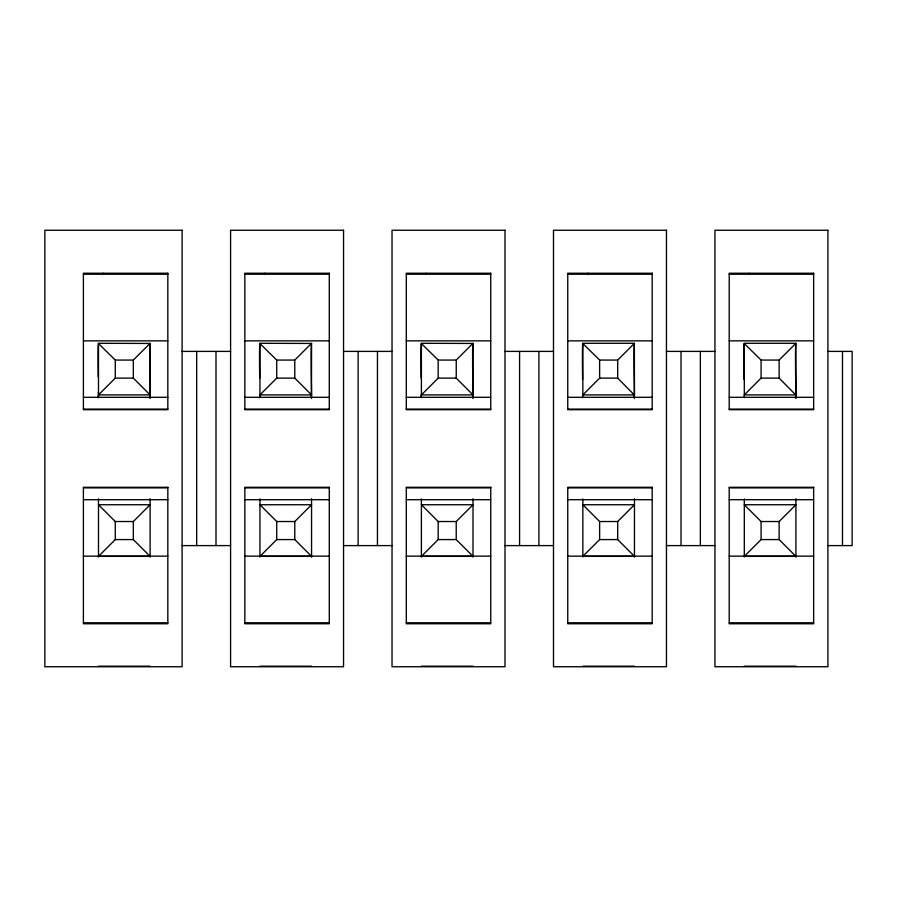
<?xml version="1.0" encoding="UTF-8"?>
<svg xmlns="http://www.w3.org/2000/svg" width="897" height="897" viewBox="0 0 897 897"><rect width="100%" height="100%" fill="white"/><g stroke="black" fill="none" stroke-linecap="round" stroke-linejoin="round"><path stroke-width="1.35" d="M98.289 397.752A49.436 0.762 88.5 0 1 98.491 394.904L115.276 378.119L115.276 360.067L98.378 343.439A101.081 1.57 88.5 0 0 98.21 376.628M150.102 398.481L149.99 387.728A99.69 1.547 88.5 0 1 149.99 343.45L98.491 343.293L98.491 394.904L150.102 394.904L133.328 378.119L133.328 360.067L150.113 343.293L150.034 395.005A48.046 0.751 88.5 0 0 149.9 397.685M259.749 397.752A49.436 0.762 88.5 0 1 259.951 394.904L276.725 378.119L276.725 360.067L259.838 343.439A101.081 1.57 88.5 0 0 259.682 378.018M311.562 398.481L311.45 387.728A99.69 1.547 88.5 0 1 311.45 343.45L259.951 343.293L259.951 394.904L311.562 394.904L294.777 378.119L294.777 360.067L311.562 343.293L311.483 395.005A48.046 0.751 88.5 0 0 311.36 397.685M421.198 397.752A49.436 0.762 88.5 0 1 421.399 394.904L438.185 378.119L438.185 360.067L421.287 343.439A101.081 1.57 88.5 0 0 421.13 378.018M473.011 398.481L472.898 387.728A99.69 1.547 88.5 0 1 472.898 343.45L421.399 343.293L421.399 394.904L473.011 394.904L456.237 378.119L456.237 360.067L473.011 343.293L472.943 395.005A48.046 0.751 88.5 0 0 472.809 397.685M582.646 397.752A49.436 0.762 88.5 0 1 582.848 394.904L599.633 378.119L599.633 360.067L582.736 343.439A101.081 1.57 88.5 0 0 582.602 379.431M634.257 397.685A48.046 0.751 88.5 0 1 634.392 395.005L617.685 378.119L617.685 360.067L634.471 343.293L582.848 343.293L582.848 394.904L634.459 394.904L634.347 343.45A99.69 1.547 88.5 0 0 634.347 387.728L634.459 398.481M744.106 397.752A49.436 0.762 88.5 0 1 744.308 394.904L761.082 378.119L761.082 360.067L744.196 343.439A101.081 1.57 88.5 0 0 744.062 379.431M795.717 397.685A48.046 0.751 88.5 0 1 795.841 395.005L779.134 378.119L779.134 360.067L795.919 343.293L744.308 343.293L744.308 394.904L795.919 394.904L795.807 343.45A99.69 1.547 88.5 0 0 795.807 387.728L795.919 398.481M115.276 539.579L98.491 556.353L150.102 556.353L133.328 539.579L133.328 521.527L150.102 504.742L98.491 504.742L115.276 521.527L115.276 539.579L133.328 539.579M276.725 539.579L259.951 556.353L311.562 556.353L294.777 539.579L294.777 521.527L311.562 504.742L259.951 504.742L276.725 521.527L276.725 539.579L294.777 539.579M456.225 539.579L438.173 539.579L421.399 556.353L473.011 556.353L456.225 539.579L456.225 521.527L473.011 504.742L421.399 504.742L438.173 521.527L456.225 521.527M617.685 539.579L599.633 539.579L582.848 556.353L634.459 556.353L617.685 539.579L617.685 521.527L634.459 504.742L582.848 504.742L599.633 521.527L617.685 521.527M779.134 539.579L761.082 539.579L744.308 556.353L795.919 556.353L779.134 539.579L779.134 521.527L795.919 504.742L744.308 504.742L761.082 521.527L779.134 521.527M83.399 274.235L167.829 274.235M244.847 274.235L329.289 274.235M406.296 274.235L490.737 274.235M567.756 274.235L652.186 274.235M729.205 274.235L813.646 274.235M83.399 340.86L167.829 340.86M244.847 340.86L329.289 340.86M406.296 340.86L490.737 340.86M567.756 340.86L652.186 340.86M729.205 340.86L813.646 340.86M182.102 351.4L230.585 351.4M343.551 351.4L392.034 351.4M505 351.4L553.494 351.4M666.46 351.4L714.943 351.4M827.909 351.4L852.15 351.4L852.15 545.6L827.909 545.6M115.276 360.067L133.328 360.067M276.725 360.067L294.777 360.067M438.185 360.067L456.237 360.067M599.633 360.067L617.685 360.067M761.082 360.067L779.134 360.067M761.082 378.119L779.134 378.119M115.276 378.119L133.328 378.119M276.725 378.119L294.777 378.119M438.185 378.119L456.237 378.119M599.633 378.119L617.685 378.119M83.399 397.304L167.829 397.304M244.847 397.304L329.289 397.304M406.296 397.304L490.737 397.304M567.756 397.304L652.186 397.304M729.205 397.304L813.646 397.304M83.399 409.11L167.829 409.11M244.847 409.11L329.289 409.11M406.296 409.11L490.737 409.11M567.756 409.11L652.186 409.11M729.205 409.11L813.646 409.11M83.399 487.89L167.829 487.89M244.847 487.89L329.289 487.89M406.296 487.89L490.737 487.89M567.756 487.89L652.186 487.89M729.205 487.89L813.646 487.89M83.399 499.696L167.829 499.696M244.847 499.696L329.289 499.696M406.296 499.696L490.737 499.696M567.756 499.696L652.186 499.696M729.205 499.696L813.646 499.696M115.276 521.527L133.328 521.527M276.725 521.527L294.777 521.527M182.102 545.6L230.585 545.6M343.551 545.6L392.034 545.6M505 545.6L553.494 545.6M666.46 545.6L714.943 545.6M83.399 556.14L167.829 556.14M244.847 556.14L329.289 556.14M406.296 556.14L490.737 556.14M567.756 556.14L652.186 556.14M729.205 556.14L813.646 556.14M83.399 622.765L167.829 622.765M244.847 622.765L329.289 622.765M406.296 622.765L490.737 622.765M567.756 622.765L652.186 622.765M729.205 622.765L813.646 622.765M98.491 666.191L150.102 666.191M259.951 666.191L311.562 666.191M421.399 666.191L473.011 666.191M582.848 666.191L634.459 666.191M744.308 666.191L795.919 666.191M98.446 392.112L98.491 397.438M842.485 351.4L842.485 545.6M795.919 498.687L795.919 557.149M761.082 521.527L761.082 539.579M749.118 273.237L749.118 274.235M744.308 498.889L744.308 556.981M700.355 351.4L700.355 545.6M681.036 351.4L681.036 545.6M634.459 498.687L634.459 557.149M599.633 521.527L599.633 539.579M587.658 273.237L587.658 274.235M582.848 498.889L582.848 556.981M538.906 351.4L538.906 545.6M519.587 351.4L519.587 545.6M473.011 498.687L473.011 557.149M438.173 521.527L438.173 539.579M426.21 273.237L426.21 274.235M421.399 394.635L421.399 397.438M421.399 498.889L421.399 556.981M377.458 351.4L377.458 545.6M358.127 351.4L358.127 545.6M311.562 498.687L311.562 557.149M264.761 273.237L264.761 274.235M259.951 394.635L259.951 397.438M259.951 498.889L259.951 556.981M215.998 351.4L215.998 545.6M196.678 351.4L196.678 545.6M150.102 498.687L150.102 557.149M103.301 273.237L103.301 274.235M98.491 498.889L98.491 556.981M182.102 230.249L44.85 230.249L44.85 666.751L182.102 666.751L182.102 230.249M343.551 230.249L230.585 230.249L230.585 666.751L343.551 666.751L343.551 230.249M505 230.249L392.034 230.249L392.034 666.751L505 666.751L505 230.249M666.46 230.249L553.494 230.249L553.494 666.751L666.46 666.751L666.46 230.249M827.909 230.249L714.943 230.249L714.943 666.751L827.909 666.751L827.909 230.249M167.829 273.237L83.399 273.237L83.399 409.705L167.829 409.705L167.829 273.237M329.289 273.237L244.847 273.237L244.847 409.705L329.289 409.705L329.289 273.237M490.737 273.237L406.296 273.237L406.296 409.705L490.737 409.705L490.737 273.237M652.186 273.237L567.756 273.237L567.756 409.705L652.186 409.705L652.186 273.237M813.646 273.237L729.205 273.237L729.205 409.705L813.646 409.705L813.646 273.237M167.829 487.295L83.399 487.295L83.399 623.763L167.829 623.763L167.829 487.295M329.289 487.295L244.847 487.295L244.847 623.763L329.289 623.763L329.289 487.295M490.737 487.295L406.296 487.295L406.296 623.763L490.737 623.763L490.737 487.295M652.186 487.295L567.756 487.295L567.756 623.763L652.186 623.763L652.186 487.295M813.646 487.295L729.205 487.295L729.205 623.763L813.646 623.763L813.646 487.295"/></g></svg>
